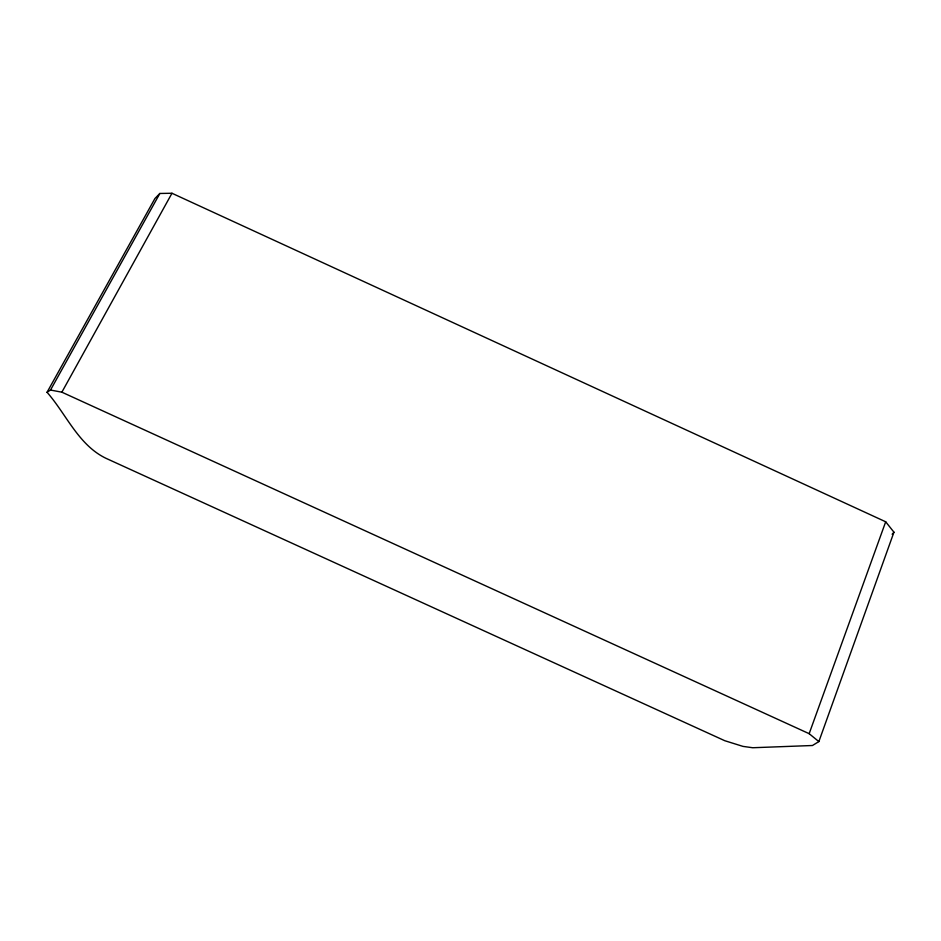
<?xml version="1.0" encoding="UTF-8"?>
<svg xmlns="http://www.w3.org/2000/svg" width="941" height="941" viewBox="0 0 941 941"><rect width="100%" height="100%" fill="white"/><g stroke="black" fill="none" stroke-linecap="round" stroke-linejoin="round"><path stroke-width="1.41" d="M818.858 741.59L893.95 532.194L885.693 521.784L171.968 193.258L159.852 193.47L154.947 198.492L47.05 392.291C66.341 414.216 78.338 444.928 105.886 458.267L724.758 740.708L742.978 746.389L752.718 747.742L812.459 745.507L818.858 741.59L809.166 733.686L61.871 392.185L50.508 390.045L47.05 392.291M809.166 733.686L885.693 521.784M61.871 392.185L171.968 193.258M50.508 390.045L159.852 193.47M892.15 534.253L893.95 532.194"/></g></svg>
